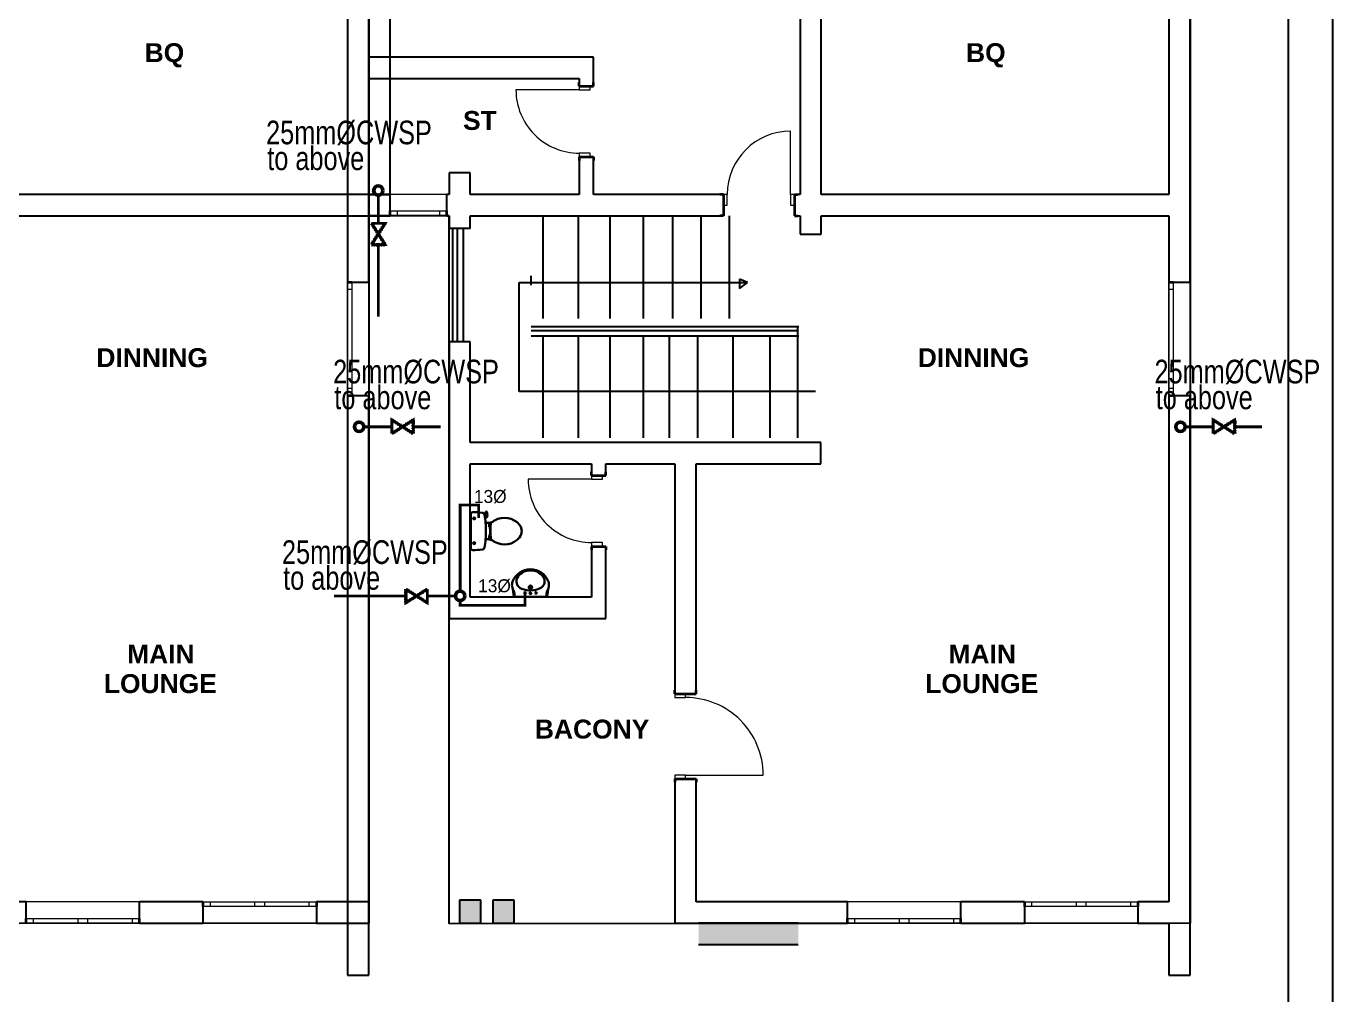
# Model space of a CAD drawing. Header units: inches. Extents: x 23 to 2032867, y 13 to 664695.
# Drawn here: x 403414 to 417234, y 491307 to 501557 of the extents above; entities that cross this region are included whole.
import ezdxf

# ---------------------------------------------------------------- set-up
doc = ezdxf.new("R2010")
doc.units = ezdxf.units.IN
doc.header["$MEASUREMENT"] = 0
for name, pattern in [('ACAD_ISO10W100', [18, 12, -3, 0, -3]), ('DASHDOT', [1, 0.5, -0.25, 0, -0.25]), ('DASHED1', [1, 0.3, -0.4, 0.3]), ('DOTDASH', [1, 0.3, -0.2, 0, -0.2, 0.3]), ('Hidden Line', [391.222223, 282.222223, -109])]:
    doc.linetypes.add(name, pattern=pattern)
for name, color, linetype, lineweight, true_color in [('2D Drafting - General_Pen_No__62', 7, 'Continuous', 20, 0xaaaaaa), ('2D Drafting - General_Pen_No__82', 7, 'Continuous', 20, 0xaaaaaa), ('Annotation - Text_Pen_No__86', 7, 'Continuous', 20, 0x5555ff), ('ARCHICAD Doors_Pen_No__23', 7, 'Continuous', 20, 0xff6600), ('ARCHICAD Doors_Pen_No__3', 7, 'Continuous', 18, 0xff6600), ('ARCHICAD Windows_Pen_No__23', 7, 'Continuous', 20, 0xff6600), ('ARCHICAD Windows_Pen_No__3', 7, 'Continuous', 18, 0xff6600), ('Structural - Bearing_Pen_No__160', 7, 'Continuous', 20, 0xb4a35c), ('Structural - Bearing_Pen_No__89', 7, 'Continuous', 20, 0x71cebe)]:
    doc.layers.add(name, color=color, linetype=linetype, lineweight=lineweight, true_color=true_color)
for name, color, linetype, lineweight in [('ARCHICAD Doors_Pen_No__27', 7, 'Continuous', 35), ('ARCHICAD Windows_Pen_No__27', 7, 'Continuous', 35), ('Building', 8, 'Continuous', 18), ('Structural - Bearing_Pen_No__27', 7, 'Continuous', 35), ('WATER SUPPLY', 5, 'ACAD_ISO10W100', 50)]:
    doc.layers.add(name, color=color, linetype=linetype, lineweight=lineweight)
doc.layers.add('LIAB', color=8, linetype='Continuous')
doc.layers.add('PLOTYR', color=15, linetype='Continuous')
doc.styles.add('GENERATED_STYLE_2', font='arialbd.ttf')
doc.styles.add('SPIRITTXTSTYLE1', font='ORIG2')

msp = doc.modelspace()

# ---------------------------------------------------------------- hatches: boundary and pattern name
at = {"layer": 'Structural - Bearing_Pen_No__160', "linetype": 'Continuous', "lineweight": 25}
for points in [[(407997.127, 492309.838), (407997.127, 492066.893), (408222.127, 492066.893), (408222.127, 492309.838)], [(408350.407, 492309.838), (408350.407, 492066.893), (408575.407, 492066.893), (408575.407, 492309.838)], [(410525.936, 491841.893), (411580.246, 491841.893), (411580.246, 492066.893), (410525.936, 492066.893)]]:
    msp.add_hatch(color=8, dxfattribs=at).paths.add_polyline_path(points)

# ---------------------------------------------------------------- linework, layer by layer
at = {"layer": '2D Drafting - General_Pen_No__62', "color": 8, "linetype": 'Continuous', "lineweight": 25}
for p, q in [((408627.642, 497690.727), (408627.642, 498845.045)), ((408627.642, 498845.045), (411041.551, 498845.045)), ((411041.551, 498845.045), (410956.877, 498878.552)), ((410956.877, 498878.552), (410956.877, 498779.479)), ((410956.877, 498779.479), (411041.551, 498845.045)), ((411760.627, 497690.727), (408627.642, 497690.727))]:
    msp.add_line(p, q, dxfattribs=at)
at = {"layer": '2D Drafting - General_Pen_No__82', "color": 8, "linetype": 'Continuous', "lineweight": 25}
for p, q in [((408880.856, 498461.924), (408880.856, 499551.135)), ((408880.856, 498461.924), (408880.856, 499551.135)), ((409256.759, 498461.924), (409256.759, 499551.135)), ((409256.759, 498461.924), (409256.759, 499551.135)), ((409589.774, 498461.924), (409589.774, 499551.135)), ((409589.774, 498461.924), (409589.774, 499551.135)), ((409941.927, 498461.924), (409941.927, 499551.135)), ((409941.927, 498461.924), (409941.927, 499551.135)), ((410252.447, 498461.924), (410252.447, 499551.135)), ((410252.447, 498461.924), (410252.447, 499551.135)), ((410552.447, 498461.924), (410552.447, 499551.135)), ((410552.447, 498461.924), (410552.447, 499551.135)), ((410852.447, 498461.924), (410852.447, 499551.135)), ((410852.447, 498461.924), (410852.447, 499551.135)), ((407923.812, 499414.296), (407923.812, 498221.724)), ((407923.812, 499414.296), (407923.812, 498221.724)), ((407974.266, 499414.296), (407974.266, 498221.724)), ((407974.266, 499414.296), (407974.266, 498221.724)), ((408035.528, 499420.232), (408035.528, 498213.171)), ((408035.528, 499420.232), (408035.528, 498213.171)), ((408755.933, 498814.982), (408755.933, 498915.355)), ((408755.933, 498814.982), (408755.933, 498915.355)), ((408755.933, 498380.135), (411584.582, 498380.135)), ((408755.933, 498380.135), (411584.582, 498380.135)), ((411571.081, 498380.135), (411571.081, 497199.491)), ((411571.081, 498380.135), (411571.081, 497199.491)), ((408755.933, 498335.524), (411583.704, 498335.524)), ((408755.933, 498335.524), (411583.704, 498335.524)), ((408755.933, 498279.762), (411584.582, 498279.762)), ((408755.933, 498279.762), (411584.582, 498279.762)), ((408880.856, 497199.491), (408880.856, 498279.762)), ((408880.856, 497199.491), (408880.856, 498279.762)), ((409256.759, 497199.491), (409256.759, 498279.762)), ((409256.759, 497199.491), (409256.759, 498279.762)), ((409589.774, 497199.491), (409589.774, 498279.762)), ((409589.774, 497199.491), (409589.774, 498279.762)), ((409941.927, 497199.491), (409941.927, 498279.762)), ((409941.927, 497199.491), (409941.927, 498279.762)), ((410218.771, 497199.491), (410218.771, 498279.762)), ((410218.771, 497199.491), (410218.771, 498279.762)), ((410518.771, 497199.491), (410518.771, 498279.762)), ((410518.771, 497199.491), (410518.771, 498279.762)), ((410892.564, 497199.491), (410892.564, 498279.762)), ((410892.564, 497199.491), (410892.564, 498279.762)), ((411281.347, 497199.491), (411281.347, 498279.762)), ((411281.347, 497199.491), (411281.347, 498279.762))]:
    msp.add_line(p, q, dxfattribs=at)
at = {"layer": 'ARCHICAD Doors_Pen_No__23', "color": 8, "linetype": 'Continuous'}
for p, q in [((409264.167, 500923.252), (409264.167, 500883.252)), ((409379.167, 500923.252), (409264.167, 500923.252)), ((409264.167, 500883.252), (409379.167, 500883.252)), ((409379.167, 500883.252), (409379.167, 500923.252)), ((409379.167, 500213.252), (409264.167, 500213.252)), ((409264.167, 500213.252), (409264.167, 500173.252)), ((409264.167, 500173.252), (409379.167, 500173.252)), ((409379.167, 500173.252), (409379.167, 500213.252)), ((410828.489, 499776.135), (410788.489, 499776.135)), ((410788.489, 499776.135), (410788.489, 499661.135)), ((410828.489, 499661.135), (410828.489, 499776.135)), ((411538.489, 499776.135), (411498.489, 499776.135)), ((411498.489, 499776.135), (411498.489, 499661.135)), ((411538.489, 499661.135), (411538.489, 499776.135)), ((410788.489, 499661.135), (410828.489, 499661.135)), ((411498.489, 499661.135), (411538.489, 499661.135)), ((409393.656, 496802.976), (409393.656, 496762.976)), ((409508.656, 496802.976), (409393.656, 496802.976)), ((409393.656, 496762.976), (409508.656, 496762.976)), ((409508.656, 496762.976), (409508.656, 496802.976)), ((409508.656, 496092.976), (409393.656, 496092.976)), ((409393.656, 496092.976), (409393.656, 496052.976)), ((409393.656, 496052.976), (409508.656, 496052.976)), ((409508.656, 496052.976), (409508.656, 496092.976)), ((410274.014, 494493.281), (410274.014, 494453.281)), ((410389.014, 494493.281), (410274.014, 494493.281)), ((410389.014, 494453.281), (410389.014, 494493.281)), ((410274.014, 494453.281), (410389.014, 494453.281)), ((410389.014, 493633.281), (410274.014, 493633.281)), ((410274.014, 493633.281), (410274.014, 493593.281)), ((410274.014, 493593.281), (410389.014, 493593.281)), ((410389.014, 493593.281), (410389.014, 493633.281))]:
    msp.add_line(p, q, dxfattribs=at)
at = {"layer": 'ARCHICAD Doors_Pen_No__27', "color": 8, "linetype": 'Continuous'}
for p, q in [((409264.167, 500923.252), (409264.167, 500960.252)), ((409264.167, 500923.252), (409379.167, 500923.252)), ((409379.167, 500923.252), (409414.167, 500923.252)), ((409414.167, 500923.252), (409414.167, 500960.252)), ((409264.167, 500173.252), (409379.167, 500173.252)), ((409264.167, 500173.252), (409264.167, 500136.252)), ((409379.167, 500173.252), (409414.167, 500173.252)), ((409414.167, 500173.252), (409414.167, 500136.252)), ((410788.489, 499776.135), (410751.489, 499776.135)), ((410788.489, 499776.135), (410788.489, 499661.135)), ((411538.489, 499776.135), (411538.489, 499661.135)), ((411538.489, 499776.135), (411575.489, 499776.135)), ((410788.489, 499661.135), (410788.489, 499551.135)), ((411538.489, 499661.135), (411538.489, 499551.135)), ((410788.489, 499551.135), (410751.489, 499551.135)), ((411538.489, 499551.135), (411575.489, 499551.135)), ((409393.656, 496802.976), (409393.656, 496839.976)), ((409543.656, 496802.976), (409543.656, 496839.976)), ((409393.656, 496802.976), (409508.656, 496802.976)), ((409508.656, 496802.976), (409543.656, 496802.976)), ((409393.656, 496052.976), (409508.656, 496052.976)), ((409393.656, 496052.976), (409393.656, 496015.976)), ((409508.656, 496052.976), (409543.656, 496052.976)), ((409543.656, 496052.976), (409543.656, 496015.976)), ((410274.014, 494493.281), (410274.014, 494530.281)), ((410274.014, 494493.281), (410389.014, 494493.281)), ((410389.014, 494493.281), (410499.014, 494493.281)), ((410499.014, 494493.281), (410499.014, 494530.281)), ((410274.014, 493593.281), (410389.014, 493593.281)), ((410274.014, 493593.281), (410274.014, 493556.281)), ((410389.014, 493593.281), (410499.014, 493593.281)), ((410499.014, 493593.281), (410499.014, 493556.281))]:
    msp.add_line(p, q, dxfattribs=at)
at = {"layer": 'ARCHICAD Doors_Pen_No__3', "color": 8, "linetype": 'Continuous'}
for p, q in [((409264.167, 500883.252), (408594.167, 500883.252)), ((411498.489, 499776.135), (411498.489, 500446.135)), ((409393.656, 496762.976), (408723.656, 496762.976)), ((410389.014, 493633.281), (411209.014, 493633.281))]:
    msp.add_line(p, q, dxfattribs=at)
for centre, major_axis, start_param, end_param in [((409264.167, 500883.252), (473.762, 473.762), 2.35619449, 3.926990817), ((411498.489, 499776.135), (-473.762, 473.762), -0.785398163, 0.785398163), ((409393.656, 496762.976), (473.762, 473.762), 2.35619449, 3.926990817), ((410389.014, 493633.281), (-579.828, 579.828), 3.926990817, 5.497787144)]:
    msp.add_ellipse(centre, major_axis=major_axis, ratio=1, start_param=start_param, end_param=end_param, dxfattribs=at)
at = {"layer": 'ARCHICAD Windows_Pen_No__23', "color": 8, "linetype": 'Continuous'}
for p, q in [((407262.96, 499601.135), (407337.96, 499601.135)), ((407337.96, 499601.135), (407337.96, 499551.135)), ((407787.96, 499551.135), (407787.96, 499601.135)), ((407787.96, 499601.135), (407862.96, 499601.135)), ((407337.96, 499551.135), (407262.96, 499551.135)), ((407862.96, 499551.135), (407787.96, 499551.135)), ((406813.302, 498847.425), (406813.29, 498772.425)), ((406813.29, 498772.425), (406863.29, 498772.418)), ((406863.29, 498772.418), (406863.302, 498847.418)), ((415499.181, 498847.39), (415499.181, 498772.39)), ((415499.181, 498772.39), (415549.181, 498772.39)), ((415549.181, 498772.39), (415549.181, 498847.39)), ((406813.127, 497722.425), (406813.115, 497647.425)), ((406863.127, 497722.418), (406813.127, 497722.425)), ((406863.115, 497647.418), (406863.127, 497722.418)), ((415549.181, 497722.39), (415499.181, 497722.39)), ((415499.181, 497722.39), (415499.181, 497647.39)), ((415549.181, 497647.39), (415549.181, 497722.39)), ((405283.959, 492291.893), (405358.959, 492291.893)), ((405358.959, 492291.893), (405358.959, 492241.893)), ((405833.959, 492241.893), (405833.959, 492291.893)), ((405833.959, 492291.893), (405883.959, 492291.893)), ((405883.959, 492291.893), (405933.959, 492291.893)), ((405933.959, 492291.893), (405933.959, 492241.893)), ((406408.959, 492241.893), (406408.959, 492291.893)), ((406408.959, 492291.893), (406483.959, 492291.893)), ((413970.977, 492291.893), (414045.977, 492291.893)), ((414045.977, 492291.893), (414045.977, 492241.893)), ((414520.977, 492241.893), (414520.977, 492291.893)), ((414520.977, 492291.893), (414570.977, 492291.893)), ((414570.977, 492291.893), (414620.977, 492291.893)), ((414620.977, 492291.893), (414620.977, 492241.893)), ((415095.977, 492241.893), (415095.977, 492291.893)), ((415095.977, 492291.893), (415170.977, 492291.893)), ((405358.959, 492241.893), (405283.959, 492241.893)), ((405883.959, 492241.893), (405833.959, 492241.893)), ((405933.959, 492241.893), (405883.959, 492241.893)), ((406483.959, 492241.893), (406408.959, 492241.893)), ((414045.977, 492241.893), (413970.977, 492241.893)), ((414570.977, 492241.893), (414520.977, 492241.893)), ((414620.977, 492241.893), (414570.977, 492241.893)), ((415170.977, 492241.893), (415095.977, 492241.893)), ((403413.987, 492116.893), (403488.987, 492116.893)), ((403488.987, 492066.893), (403413.987, 492066.893)), ((403488.987, 492116.893), (403488.987, 492066.893)), ((403963.987, 492066.893), (403963.987, 492116.893)), ((403963.987, 492116.893), (404013.987, 492116.893)), ((404013.987, 492066.893), (403963.987, 492066.893)), ((404013.987, 492116.893), (404063.987, 492116.893)), ((404063.987, 492066.893), (404013.987, 492066.893)), ((404063.987, 492116.893), (404063.987, 492066.893)), ((404538.987, 492066.893), (404538.987, 492116.893)), ((404538.987, 492116.893), (404613.987, 492116.893)), ((404613.987, 492066.893), (404538.987, 492066.893)), ((412101.004, 492116.893), (412176.004, 492116.893)), ((412176.004, 492066.893), (412101.004, 492066.893)), ((412176.004, 492116.893), (412176.004, 492066.893)), ((412651.004, 492066.893), (412651.004, 492116.893)), ((412651.004, 492116.893), (412701.004, 492116.893)), ((412701.004, 492066.893), (412651.004, 492066.893)), ((412701.004, 492116.893), (412751.004, 492116.893)), ((412751.004, 492066.893), (412701.004, 492066.893)), ((412751.004, 492116.893), (412751.004, 492066.893)), ((413226.004, 492066.893), (413226.004, 492116.893)), ((413226.004, 492116.893), (413301.004, 492116.893)), ((413301.004, 492066.893), (413226.004, 492066.893))]:
    msp.add_line(p, q, dxfattribs=at)
at = {"layer": 'ARCHICAD Windows_Pen_No__27', "color": 8, "linetype": 'Continuous'}
for p, q in [((407262.96, 499551.135), (407262.96, 499601.135)), ((407862.96, 499551.135), (407862.96, 499601.135)), ((406813.302, 498847.425), (406863.302, 498847.418)), ((415499.181, 498847.39), (415549.181, 498847.39)), ((406813.115, 497647.425), (406863.115, 497647.418)), ((415499.181, 497647.39), (415549.181, 497647.39)), ((405283.959, 492291.893), (405283.959, 492241.893)), ((406483.959, 492291.893), (406483.959, 492241.893)), ((413970.977, 492291.893), (413970.977, 492241.893)), ((415170.977, 492291.893), (415170.977, 492241.893)), ((403413.987, 492066.893), (403413.987, 492116.893)), ((404613.987, 492066.893), (404613.987, 492116.893)), ((412101.004, 492066.893), (412101.004, 492116.893)), ((413301.004, 492066.893), (413301.004, 492116.893))]:
    msp.add_line(p, q, dxfattribs=at)
at = {"layer": 'ARCHICAD Windows_Pen_No__3', "color": 8, "linetype": 'Continuous'}
for p, q in [((407862.96, 499776.135), (407262.96, 499776.135)), ((407337.96, 499601.135), (407787.96, 499601.135)), ((407862.96, 499551.135), (407262.96, 499551.135)), ((407787.96, 499551.135), (407337.96, 499551.135)), ((406813.115, 497647.425), (406813.302, 498847.425)), ((406813.29, 498772.425), (406813.127, 497722.425)), ((406863.127, 497722.418), (406863.29, 498772.418)), ((407038.115, 497647.39), (407038.302, 498847.39)), ((415499.181, 497647.39), (415499.181, 498847.39)), ((415499.181, 498772.39), (415499.181, 497722.39)), ((415549.181, 497722.39), (415549.181, 498772.39)), ((415724.181, 497647.39), (415724.181, 498847.39)), ((404613.987, 492291.893), (403413.987, 492291.893)), ((405283.959, 492291.893), (406483.959, 492291.893)), ((405358.959, 492291.893), (405833.959, 492291.893)), ((405933.959, 492291.893), (406408.959, 492291.893)), ((413301.004, 492291.893), (412101.004, 492291.893)), ((413970.977, 492291.893), (415170.977, 492291.893)), ((414045.977, 492291.893), (414520.977, 492291.893)), ((414620.977, 492291.893), (415095.977, 492291.893)), ((405833.959, 492241.893), (405358.959, 492241.893)), ((406408.959, 492241.893), (405933.959, 492241.893)), ((414520.977, 492241.893), (414045.977, 492241.893)), ((415095.977, 492241.893), (414620.977, 492241.893)), ((404613.987, 492066.893), (403413.987, 492066.893)), ((403488.987, 492116.893), (403963.987, 492116.893)), ((403963.987, 492066.893), (403488.987, 492066.893)), ((404063.987, 492116.893), (404538.987, 492116.893)), ((404538.987, 492066.893), (404063.987, 492066.893)), ((405283.959, 492066.893), (406483.959, 492066.893)), ((413301.004, 492066.893), (412101.004, 492066.893)), ((412176.004, 492116.893), (412651.004, 492116.893)), ((412651.004, 492066.893), (412176.004, 492066.893)), ((412751.004, 492116.893), (413226.004, 492116.893)), ((413226.004, 492066.893), (412751.004, 492066.893)), ((413970.977, 492066.893), (415170.977, 492066.893))]:
    msp.add_line(p, q, dxfattribs=at)
at = {"layer": 'Building', "linetype": 'Continuous', "lineweight": 30, "ltscale": 1000}
for p, q in [((408277.362, 496386.585), (408273.673, 496415.69)), ((408276.481, 496419.93), (408281.366, 496421.306)), ((408286.277, 496418.131), (408292.299, 496377.729)), ((408117.765, 496407.168), (408117.765, 496020.388)), ((408271.237, 496377.98), (408263.273, 496376.304)), ((408267.097, 496352.905), (408278.377, 496356.124)), ((408275.515, 496355.307), (408270.345, 496377.793)), ((408297.289, 496300.182), (408273.505, 496300.182)), ((408312.634, 496292.408), (408312.634, 496258.324)), ((408327.798, 496292.408), (408312.634, 496292.408)), ((408312.634, 496266.116), (408325.657, 496266.116)), ((408312.634, 496258.324), (408325.207, 496258.324)), ((408312.634, 496135.148), (408312.634, 496169.233)), ((408312.634, 496169.233), (408326.064, 496169.233)), ((408312.634, 496161.44), (408326.664, 496161.44)), ((408316.762, 496258.324), (408316.762, 496241.322)), ((408316.762, 496241.322), (408320.501, 496241.322)), ((408316.762, 496169.233), (408316.762, 496186.235)), ((408316.762, 496186.235), (408320.501, 496186.235)), ((408320.501, 496186.235), (408320.501, 496241.322)), ((408273.505, 496127.375), (408297.289, 496127.375)), ((408329.316, 496135.148), (408312.634, 496135.148)), ((408572.097, 495518.293), (408923.87, 495518.293)), ((408572.097, 495518.293, -1683.122), (408923.87, 495518.293, -1683.122)), ((408582.211, 495518.293), (408580.336, 495540.64)), ((408582.211, 495518.293, -1683.122), (408580.336, 495540.64, -1683.122)), ((408913.756, 495518.293), (408915.631, 495540.64)), ((408913.756, 495518.293, -1683.122), (408915.631, 495540.64, -1683.122))]:
    msp.add_line(p, q, dxfattribs=at)
at = {"layer": 'Building', "linetype": 'Continuous', "lineweight": 30, "ltscale": 50}
for p, q in [((408168.702, 496348.584), (408136.958, 496348.584)), ((408152.83, 496364.456), (408152.83, 496332.712)), ((408168.839, 496086.765), (408136.821, 496086.765)), ((408152.83, 496102.774), (408152.83, 496070.756)), ((408774.332, 495619.175), (408721.635, 495619.175)), ((408774.332, 495619.175, -1683.122), (408721.635, 495619.175, -1683.122)), ((408747.983, 495591.91), (408747.983, 495646.111)), ((408747.983, 495591.91, -1683.122), (408747.983, 495646.111, -1683.122))]:
    msp.add_line(p, q, dxfattribs=at)
at = {"layer": 'Building', "linetype": 'Continuous', "ltscale": 200}
for p, q in [((408111.431, 496207.445), (408124.098, 496220.112)), ((408124.098, 496220.112), (408111.431, 496220.112)), ((408111.431, 496220.112), (408124.098, 496207.445)), ((408124.098, 496207.445), (408111.431, 496207.445))]:
    msp.add_line(p, q, dxfattribs=at)
at = {"layer": 'Building', "linetype": 'DASHED1', "lineweight": 30, "ltscale": 50}
for p, q in [((408674.189, 495561.978), (408709.569, 495561.978)), ((408674.189, 495561.978, -1683.122), (408709.569, 495561.978, -1683.122)), ((408691.879, 495544.935), (408691.879, 495579.86)), ((408691.879, 495544.935, -1683.122), (408691.879, 495579.86, -1683.122)), ((408730.293, 495557.566), (408765.674, 495557.566)), ((408730.293, 495557.566, -1683.122), (408765.674, 495557.566, -1683.122)), ((408747.983, 495540.523), (408747.983, 495575.448)), ((408747.983, 495540.523, -1683.122), (408747.983, 495575.448, -1683.122)), ((408821.778, 495561.978), (408786.397, 495561.978)), ((408821.778, 495561.978, -1683.122), (408786.397, 495561.978, -1683.122)), ((408804.087, 495544.935), (408804.087, 495579.86)), ((408804.087, 495544.935, -1683.122), (408804.087, 495579.86, -1683.122))]:
    msp.add_line(p, q, dxfattribs=at)
at = {"layer": 'Building', "linetype": 'Continuous', "lineweight": 30, "ltscale": 200}
for p, q in [((408752.544, 495513.733), (408743.423, 495522.853)), ((408743.423, 495522.853), (408743.423, 495513.733)), ((408743.423, 495513.733), (408752.544, 495522.853)), ((408752.544, 495513.733, -1683.122), (408743.423, 495522.853, -1683.122)), ((408743.423, 495522.853, -1683.122), (408743.423, 495513.733, -1683.122)), ((408743.423, 495513.733, -1683.122), (408752.544, 495522.853, -1683.122)), ((408752.544, 495522.853), (408752.544, 495513.733)), ((408752.544, 495522.853, -1683.122), (408752.544, 495513.733, -1683.122))]:
    msp.add_line(p, q, dxfattribs=at)
at = {"layer": 'Building', "linetype": 'Continuous', "lineweight": 30, "ltscale": 50}
for centre in [(408152.83, 496348.584), (408152.83, 496086.765)]:
    msp.add_circle(centre, 9.351, dxfattribs=at)
at = {"layer": 'Building', "linetype": 'Continuous', "lineweight": 30, "ltscale": 1000}
for centre, radius in [((408747.983, 495619.175), 18.608), ((408747.983, 495619.175, -1683.122), 18.608), ((408747.983, 495619.175), 10.99), ((408747.983, 495619.175, -1683.122), 10.99)]:
    msp.add_circle(centre, radius, dxfattribs=at)
at = {"layer": 'Building', "linetype": 'DASHED1', "lineweight": 30, "ltscale": 50}
for centre in [(408691.879, 495561.978), (408691.879, 495561.978, -1683.122), (408747.983, 495557.566), (408747.983, 495557.566, -1683.122), (408804.087, 495561.978), (408804.087, 495561.978, -1683.122)]:
    msp.add_circle(centre, 9.504, dxfattribs=at)
at = {"layer": 'Building', "linetype": 'Continuous', "lineweight": 30, "ltscale": 1000}
for centre, radius, start, end in [((408138.693, 496380.603), 33.819, 88.9808265, 128.2302081), ((408139.294, 495518.31), 896.106, 83.6508475, 90), ((408277.538, 496416.18), 3.896, 105.7397884, 187.2238087), ((408282.423, 496417.557), 3.896, 8.4778948, 105.7397884), ((408235.503, 496382.962), 26.118, 10.7270761, 83.6508475), ((407342.438, 496213.778), 935.068, 5.3019114, 10.7270761), ((408269.631, 496385.605), 7.792, 281.8886154, 7.22379), ((407344.378, 496213.958), 933.119, 354.6980974, 5.3019114), ((408273.031, 496374.857), 19.481, 285.9271971, 8.4778948), ((408297.289, 496400.748), 100.566, 270.0000019, 303.8429404), ((409045.673, 496220.702), 721.447, 174.3005444, 186.9358206), ((408343.3, 496290.802), 15.584, 127.7817379, 174.3005444), ((408548.579, 496025.982), 350.65, 121.0923054, 123.8429316), ((408473.139, 496151.079), 204.567, 39.1208282, 121.0923054), ((408550.234, 496213.778), 105.195, 320.8791806, 39.1208282), ((408473.139, 496276.478), 204.567, 238.9077103, 320.8791806), ((408138.693, 496046.954), 33.819, 231.7697938, 271.0191617), ((408139.294, 496909.247), 896.106, 270.0000019, 276.330877), ((408235.186, 496044.937), 26.494, 276.330877, 349.2903908), ((407342.438, 496213.778), 935.068, 349.2903908, 354.6980974), ((408297.289, 496026.809), 100.566, 56.1570684, 90), ((408344.976, 496135.464), 15.584, 186.9358105, 232.5800181), ((408548.579, 496401.574), 350.65, 236.1570702, 238.9077103), ((408747.988, 495607.047), 203.147, 22.4424723, 158.1531127), ((408747.988, 495607.047, -1683.122), 203.147, 22.4424723, 158.1531127), ((408681.915, 495683.198), 83.628, 141.6817737, 253.2461383), ((408681.915, 495683.198, -1683.122), 83.628, 141.6817737, 253.2461383), ((408747.983, 495630.165), 168.347, 38.53754, 141.4625075), ((408747.983, 495630.165, -1683.122), 168.347, 38.53754, 141.4625075), ((408815.007, 495683.55), 82.661, 295.2174734, 38.537704), ((408815.007, 495683.55, -1683.122), 82.661, 295.2174734, 38.537704), ((408656.216, 495644.853), 103.901, 157.5093438, 189.5474663), ((408656.216, 495644.853, -1683.122), 103.901, 157.5093438, 189.5474663), ((407989.847, 495476.806), 583.726, 4.075602, 14.9730049), ((407989.847, 495476.806, -1683.122), 583.726, 4.075602, 14.9730049), ((408673.722, 495634.284), 124.156, 155.8931025, 156.0931451), ((408673.722, 495634.284, -1683.122), 124.156, 155.8931025, 156.0931451), ((408476.434, 495540.64), 103.901, 0.0000006, 30.0992783), ((408476.434, 495540.64, -1683.122), 103.901, 0.0000006, 30.0992783), ((408747.63, 495823.525), 238.006, 247.8276538, 295.5349405), ((408747.63, 495823.525, -1683.122), 238.006, 247.8276538, 295.5349405), ((409019.533, 495540.64), 103.901, 149.9007316, 180.0000094), ((409019.533, 495540.64, -1683.122), 103.901, 149.9007316, 180.0000094), ((409506.12, 495476.806), 583.726, 165.0270052, 175.9244355), ((409506.12, 495476.806, -1683.122), 583.726, 165.0270052, 175.9244355), ((408839.75, 495644.853), 103.901, 350.4525984, 22.4906661), ((408839.75, 495644.853, -1683.122), 103.901, 350.4525984, 22.4906661)]:
    msp.add_arc(centre, radius, start, end, dxfattribs=at)
at = {"layer": 'LIAB', "color": 7, "linetype": 'Continuous', "ltscale": 256.031999}
msp.add_line((416764.527, 482586.911), (416764.527, 508592.866), dxfattribs=at)
at = {"layer": 'PLOTYR', "color": 1, "linetype": 'Continuous', "ltscale": 250}
msp.add_line((417233.949, 482117.489), (417233.949, 509062.288), dxfattribs=at)
at = {"layer": 'Structural - Bearing_Pen_No__27', "color": 8, "linetype": 'Continuous', "lineweight": 25}
for p, q in [((407262.96, 499776.077), (407264.181, 504516.847)), ((406814.147, 504291.893), (406813.302, 498847.425)), ((407039.123, 504291.893), (407037.96, 499776.135)), ((407038.302, 498847.39), (407039.147, 504291.893)), ((415724.181, 498847.391), (415724.181, 504291.893)), ((411598.449, 503450.216), (411598.449, 499776.135)), ((411823.449, 499776.135), (411823.449, 503010.429)), ((415499.181, 502766.924), (415499.181, 499776.135)), ((407039.181, 501229.393), (407039.181, 501004.393)), ((409414.167, 501229.393), (407039.181, 501229.393)), ((409414.167, 500923.252), (409414.167, 501229.393)), ((407039.181, 501004.393), (409264.167, 501004.393)), ((409264.167, 501004.393), (409264.167, 500923.252)), ((409264.167, 500923.252), (409264.167, 500960.252)), ((409264.167, 500923.252), (409379.167, 500923.252)), ((409379.167, 500923.252), (409414.167, 500923.252)), ((409414.167, 500923.252), (409414.167, 500960.252)), ((409264.167, 500173.252), (409264.167, 500136.252)), ((409264.167, 500173.252), (409379.167, 500173.252)), ((409264.167, 500173.252), (409264.167, 499776.135)), ((409379.167, 500173.252), (409414.167, 500173.252)), ((409414.167, 500173.252), (409414.167, 500136.252)), ((409414.167, 499776.135), (409414.167, 500173.252)), ((407886.431, 500004.566), (407886.431, 499776.135)), ((408111.431, 500004.566), (407886.431, 500004.566)), ((408111.431, 499776.135), (408111.431, 500004.566)), ((407037.164, 499776.135), (403136.431, 499776.135)), ((407037.164, 499551.135), (407037.164, 499776.135)), ((407037.96, 499776.135), (407037.96, 499551.135)), ((407262.96, 499776.135), (407037.96, 499776.135)), ((407037.96, 499776.135), (407262.96, 499776.077)), ((407262.96, 499601.135), (407262.96, 499776.135)), ((407862.96, 499601.135), (407862.96, 499776.135)), ((407886.431, 499776.135), (407862.96, 499776.135)), ((409264.167, 499776.135), (408111.431, 499776.135)), ((410788.489, 499776.135), (409414.167, 499776.135)), ((410788.489, 499776.135), (410751.489, 499776.135)), ((410788.489, 499776.135), (410788.489, 499661.135)), ((411538.489, 499776.135), (411575.489, 499776.135)), ((411538.489, 499776.135), (411538.489, 499661.135)), ((411598.449, 499776.135), (411538.489, 499776.135)), ((415499.181, 499776.135), (411823.449, 499776.135)), ((407262.96, 499551.135), (407262.96, 499601.135)), ((407862.96, 499551.135), (407862.96, 499601.135)), ((410788.489, 499661.135), (410788.489, 499551.135)), ((411538.489, 499661.135), (411538.489, 499551.135)), ((403136.431, 499551.135), (407037.164, 499551.135)), ((407037.96, 499551.135), (407262.96, 499551.135)), ((407862.96, 499551.135), (407886.431, 499551.135)), ((407886.431, 499551.135), (407886.431, 499416.702)), ((408111.431, 499551.135), (410788.489, 499551.135)), ((408111.431, 499416.702), (408111.431, 499551.135)), ((410788.489, 499551.135), (410751.489, 499551.135)), ((411538.489, 499551.135), (411575.489, 499551.135)), ((411538.489, 499551.135), (411598.449, 499551.135)), ((411598.449, 499551.135), (411598.449, 499356.905)), ((411823.449, 499551.135), (415499.181, 499551.135)), ((411823.449, 499356.905), (411823.449, 499551.135)), ((415499.181, 499551.135), (415499.181, 498847.391)), ((408111.431, 499416.702), (407886.431, 499416.702)), ((411598.449, 499356.905), (411823.449, 499356.905)), ((406813.302, 498847.425), (406863.302, 498847.418)), ((406863.302, 498847.418), (407038.302, 498847.39)), ((415499.181, 498847.39), (415549.181, 498847.39)), ((415549.181, 498847.39), (415724.181, 498847.39)), ((408111.431, 498216.702), (407886.431, 498216.702)), ((407886.431, 498216.702), (407886.431, 495288.733)), ((408111.431, 497151.491), (408111.431, 498216.702)), ((406813.115, 497647.425), (406812.164, 491515.299)), ((406813.115, 497647.425), (406863.115, 497647.418)), ((406863.115, 497647.418), (407038.115, 497647.39)), ((407037.164, 491515.264), (407038.115, 497647.39)), ((415499.181, 497647.391), (415499.181, 492291.893)), ((415499.181, 497647.39), (415549.181, 497647.39)), ((415549.181, 497647.39), (415724.181, 497647.39)), ((415724.181, 491515.264), (415724.181, 497647.391)), ((411817.177, 497151.491), (408111.431, 497151.491)), ((411817.177, 496926.491), (411817.177, 497151.491)), ((408111.431, 496926.491), (409393.656, 496926.491)), ((408111.431, 495513.733), (408111.431, 496926.491)), ((409393.656, 496926.491), (409393.656, 496802.976)), ((409393.656, 496802.976), (409393.656, 496839.976)), ((409543.656, 496926.491), (410274.014, 496926.491)), ((409543.656, 496802.976), (409543.656, 496926.491)), ((409543.656, 496802.976), (409543.656, 496839.976)), ((410274.014, 496926.491), (410274.014, 494493.281)), ((410499.014, 494493.281), (410499.014, 496926.491)), ((410499.014, 496926.491), (411817.177, 496926.491)), ((409393.656, 496802.976), (409508.656, 496802.976)), ((409508.656, 496802.976), (409543.656, 496802.976)), ((409393.656, 496052.976), (409393.656, 496015.976)), ((409393.656, 496052.976), (409508.656, 496052.976)), ((409393.656, 496052.976), (409393.656, 495513.733)), ((409508.656, 496052.976), (409543.656, 496052.976)), ((409543.656, 496052.976), (409543.656, 496015.976)), ((409543.656, 495288.733), (409543.656, 496052.976)), ((409393.656, 495513.733), (408111.431, 495513.733)), ((407886.431, 495288.733), (409543.656, 495288.733)), ((410274.014, 494493.281), (410274.014, 494530.281)), ((410274.014, 494493.281), (410389.014, 494493.281)), ((410389.014, 494493.281), (410499.014, 494493.281)), ((410499.014, 494493.281), (410499.014, 494530.281)), ((410274.014, 493593.281), (410274.014, 493556.281)), ((410274.014, 493593.281), (410389.014, 493593.281)), ((410274.014, 493593.281), (410274.014, 492066.893)), ((410389.014, 493593.281), (410499.014, 493593.281)), ((410499.014, 493593.281), (410499.014, 493556.281)), ((410499.014, 492291.893), (410499.014, 493593.281)), ((403413.987, 492291.893), (401811.996, 492291.893)), ((403413.987, 492116.893), (403413.987, 492291.893)), ((404613.987, 492116.893), (404613.987, 492291.893)), ((405283.959, 492291.893), (404613.987, 492291.893)), ((405283.959, 492291.893), (405283.959, 492241.893)), ((406483.959, 492291.893), (406483.959, 492241.893)), ((407037.164, 492291.893), (406483.959, 492291.893)), ((407037.164, 492066.893), (407037.164, 492291.893)), ((408222.127, 492309.838), (407997.127, 492309.838)), ((407997.127, 492309.838), (407997.127, 492066.893)), ((408222.127, 492066.893), (408222.127, 492309.838)), ((408575.407, 492309.838), (408350.407, 492309.838)), ((408350.407, 492309.838), (408350.407, 492066.893)), ((408575.407, 492066.893), (408575.407, 492309.838)), ((412101.004, 492291.893), (410499.014, 492291.893)), ((412101.004, 492116.893), (412101.004, 492291.893)), ((413301.004, 492116.893), (413301.004, 492291.893)), ((413970.977, 492291.893), (413301.004, 492291.893)), ((413970.977, 492291.893), (413970.977, 492241.893)), ((415170.977, 492291.893), (415170.977, 492241.893)), ((415499.181, 492291.893), (415170.977, 492291.893)), ((405283.959, 492241.893), (405283.959, 492066.893)), ((406483.959, 492241.893), (406483.959, 492066.893)), ((413970.977, 492241.893), (413970.977, 492066.893)), ((415170.977, 492241.893), (415170.977, 492066.893)), ((403413.987, 492066.893), (403413.987, 492116.893)), ((404613.987, 492066.893), (404613.987, 492116.893)), ((404613.987, 492066.893), (405283.959, 492066.893)), ((406483.959, 492066.893), (407037.164, 492066.893)), ((407997.127, 492066.893), (408222.127, 492066.893)), ((408350.407, 492066.893), (408575.407, 492066.893)), ((410274.014, 492066.893), (412101.004, 492066.893)), ((411580.246, 492066.893), (410525.936, 492066.893)), ((412101.004, 492066.893), (412101.004, 492116.893)), ((413301.004, 492066.893), (413301.004, 492116.893)), ((413301.004, 492066.893), (413970.977, 492066.893)), ((415170.977, 492066.893), (415499.181, 492066.893)), ((415499.181, 492066.893), (415499.181, 491515.264)), ((410525.936, 491841.893), (411580.246, 491841.893)), ((406812.164, 491515.299), (407037.164, 491515.264)), ((415499.181, 491515.264), (415724.181, 491515.264))]:
    msp.add_line(p, q, dxfattribs=at)
at = {"layer": 'Structural - Bearing_Pen_No__89', "color": 8, "linetype": 'Continuous', "lineweight": 25}
for p, q in [((407039.181, 504516.893), (407037.164, 492066.893)), ((407037.96, 499551.135), (407039.181, 504516.893)), ((415726.199, 504516.893), (415724.181, 492066.893)), ((407886.431, 499551.135), (407037.96, 499551.135)), ((407886.431, 492059.507), (407886.431, 499551.135)), ((407037.164, 492066.893), (399199.414, 492059.507)), ((415724.181, 492066.893), (407886.431, 492059.507))]:
    msp.add_line(p, q, dxfattribs=at)
at = {"layer": 'WATER SUPPLY', "linetype": 'DOTDASH', "ltscale": 150, "const_width": 30, "flags": 128}
for points in [[(407138.68, 499767.879), (407138.68, 499470.725)], [(407138.68, 499244.046), (407138.68, 498483.692)], [(406984.616, 497318.187), (407281.769, 497318.187)], [(407508.448, 497318.187), (407797.853, 497318.187)], [(415671.634, 497318.187), (415968.787, 497318.187)], [(416195.466, 497318.187), (416484.87, 497318.187)], [(408003.442, 495577.483), (408003.442, 496491.067), (408199.938, 496491.067), (408199.938, 496353.645)], [(407430.168, 495528.041), (406669.814, 495528.041)], [(407954.001, 495528.041), (407656.847, 495528.041)], [(408003.442, 495478.6), (408003.442, 495429.355), (408690.782, 495429.355), (408690.782, 495553.263)]]:
    msp.add_lwpolyline(points, dxfattribs=at)
at = {"layer": 'WATER SUPPLY', "linetype": 'Continuous', "const_width": 30, "flags": 128}
for points in [[(407066.307, 499470.725), (407211.054, 499470.725), (407066.307, 499244.046)], [(407066.307, 499470.725), (407211.054, 499244.046), (407066.307, 499244.046)], [(407281.769, 497245.814), (407281.769, 497390.561), (407508.448, 497245.814)], [(407281.769, 497245.814), (407508.448, 497390.561), (407508.448, 497245.814)], [(415968.787, 497245.814), (415968.787, 497390.561), (416195.466, 497245.814)], [(415968.787, 497245.814), (416195.466, 497390.561), (416195.466, 497245.814)], [(407656.847, 495600.415), (407656.847, 495455.667), (407430.168, 495600.415)], [(407656.847, 495600.415), (407430.168, 495455.667), (407430.168, 495600.415)]]:
    msp.add_lwpolyline(points, dxfattribs=at)
at = {"layer": 'WATER SUPPLY', "linetype": 'DASHDOT', "ltscale": 25}
for points in [[(407211.054, 499470.725), (407066.307, 499244.046)], [(407066.307, 499470.725), (407211.054, 499244.046)], [(407066.307, 499244.046), (407211.054, 499244.046)], [(407281.769, 497390.561), (407508.448, 497245.814)], [(407281.769, 497245.814), (407508.448, 497390.561)], [(407508.448, 497245.814), (407508.448, 497390.561)], [(415968.787, 497390.561), (416195.466, 497245.814)], [(415968.787, 497245.814), (416195.466, 497390.561)], [(416195.466, 497245.814), (416195.466, 497390.561)], [(407430.168, 495600.415), (407430.168, 495455.667)], [(407656.847, 495455.667), (407430.168, 495600.415)], [(407656.847, 495600.415), (407430.168, 495455.667)]]:
    msp.add_lwpolyline(points, dxfattribs=at)
at = {"layer": 'WATER SUPPLY', "linetype": 'DOTDASH', "ltscale": 700, "const_width": 30, "flags": 128}
for points in [[(407138.68, 499244.046), (407138.68, 499244.046)], [(407508.448, 497318.187), (407508.448, 497318.187)], [(416195.466, 497318.187), (416195.466, 497318.187)], [(407430.168, 495528.041), (407430.168, 495528.041)]]:
    msp.add_lwpolyline(points, dxfattribs=at)
at = {"layer": 'WATER SUPPLY', "linetype": 'Continuous', "lineweight": 50}
for centre in [(407138.68, 499817.32), (406935.174, 497318.187), (415622.192, 497318.187), (408003.442, 495528.041)]:
    msp.add_circle(centre, 49.442, dxfattribs=at)

# ---------------------------------------------------------------- texts
at = {"color": 0, "lineweight": 20, "ltscale": 0.45, "style": 'SPIRITTXTSTYLE1', "width": 0.8}
for s, p in [('25mm%%CCWSP', (405951.722, 500306.899, 3209.933)), ('to above', (405964.314, 500033.656, 3209.933)), ('25mm%%CCWSP', (406660.631, 497777.115, 3209.933)), ('25mm%%CCWSP', (415347.648, 497777.115, 3209.933)), ('to above', (406673.223, 497503.872, 3209.933)), ('to above', (415360.241, 497503.872, 3209.933)), ('25mm%%CCWSP', (406119.808, 495866.924, 3209.933)), ('to above', (406132.4, 495593.68, 3209.933))]:
    msp.add_text(s, height=250, dxfattribs=at).set_placement(p)
at = {"color": 0, "lineweight": 25, "ltscale": 0.45, "char_height": 137.16864, "width": 381.35138, "attachment_point": 1, "style": 'SPIRITTXTSTYLE1'}
for insert in [(408149.317, 496649.442, -777.6), (408193.771, 495704.717, -777.6)]:
    msp.add_mtext('{\\C256;13Ø}', dxfattribs=dict(at, insert=insert))
at = {"layer": 'Annotation - Text_Pen_No__86', "color": 8, "linetype": 'Hidden Line', "lineweight": 25, "style": 'GENERATED_STYLE_2'}
for s, p in [('BQ', (404667.176, 501176.691)), ('BQ', (413354.194, 501176.691)), ('ST', (408034.476, 500458.927)), ('DINNING', (404156.923, 497949.549)), ('DINNING', (412843.941, 497949.549)), ('MAIN', (404481.743, 494813.666)), ('MAIN', (413168.76, 494813.666)), ('LOUNGE', (404236.04, 494500.764)), ('LOUNGE', (412923.058, 494500.764)), ('BACONY', (408794.313, 494019.501))]:
    msp.add_text(s, height=200, dxfattribs=at).set_placement(p)

doc.saveas('drawing.dxf')
